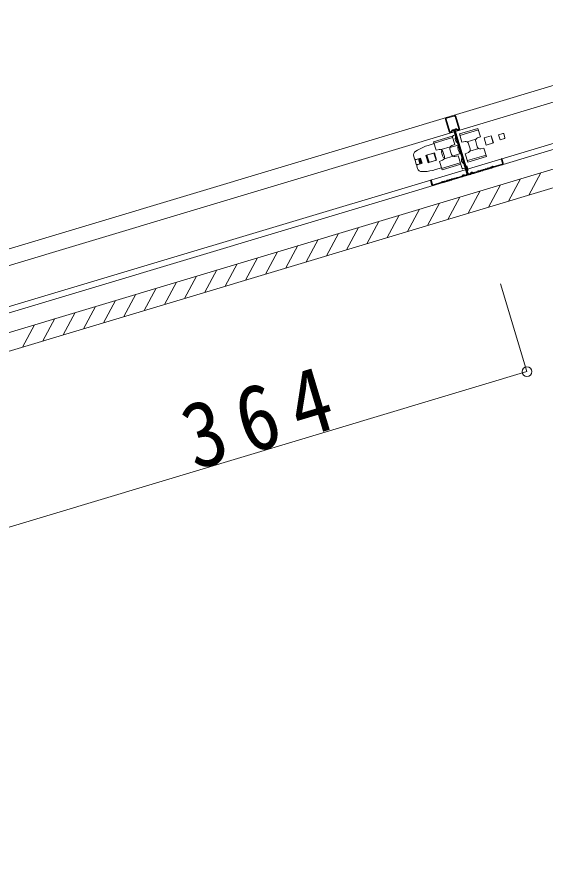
# Model space of a CAD drawing. Units: millimetres at full size, sheet at 1:20; details may follow other scales. Extents: x -4155 to 4045, y -2866 to 2834.
# Drawn here: x 2855 to 3208, y 805 to 1373 of the extents above; entities that cross this region are included whole.
import ezdxf

# ---------------------------------------------------------------- set-up
doc = ezdxf.new("R2010")
doc.units = ezdxf.units.MM
doc.header["$LTSCALE"] = 20
doc.layers.add('1-0_断面', color=7, linetype='Continuous', lineweight=9)
doc.layers.add('1-1_寸法', color=7, linetype='Continuous', lineweight=9)
doc.styles.add('ＭＳ ゴシック', font='')
doc.styles.get('ＭＳ ゴシック').set_extended_font_data('MS Gothic')

msp = doc.modelspace()

# ---------------------------------------------------------------- linework, layer by layer
at = {"layer": '1-0_断面'}
for p, q in [((3494.74, 1372.57), (-365, 212.58)), ((1542.4, 781.64), (3494.74, 1368.39)), ((3361.33, 1371.11), (2490.78, 1109.48)), ((3364.39, 1360.96), (2493.84, 1099.33)), ((-360.25, 196.77), (3494.74, 1355.34)), ((-356.79, 185.28), (3494.74, 1342.81)), ((3142.01, 1305.2), (3147.08, 1306.72)), ((3142.15, 1304.72), (3147.23, 1306.24)), ((3150.33, 1297.67), (3147.85, 1305.91)), ((3148.33, 1306.05), (3150.8, 1297.82)), ((3141.34, 1303.95), (3143.81, 1295.71)), ((3144.29, 1295.86), (3141.82, 1304.09)), ((3145.22, 1295.79), (3145.72, 1296.71)), ((3145.65, 1295.53), (3146.16, 1296.48)), ((3146.9, 1296.4), (3155.58, 1267.51)), ((3147.37, 1296.55), (3156.06, 1267.65)), ((3147.67, 1295.56), (3156.06, 1267.65)), ((3147.85, 1296.69), (3156.54, 1267.8)), ((3149.37, 1296.65), (3148.43, 1297.16)), ((3149.59, 1297.1), (3148.66, 1297.6)), ((3150.67, 1294.26), (3163.12, 1298)), ((3150.97, 1293.27), (3163.42, 1297.01)), ((3179.81, 1294.58), (3176.94, 1293.71)), ((3145.88, 1292.82), (3133.43, 1289.08)), ((3135.11, 1283.49), (3133.43, 1289.08)), ((3146.18, 1291.83), (3133.73, 1288.09)), ((3147.56, 1287.23), (3145.88, 1292.82)), ((3146.79, 1293.27), (3147.75, 1293.56)), ((3150.67, 1294.26), (3152.35, 1288.67)), ((3152.35, 1288.67), (3154.49, 1289.12)), ((3155.79, 1288.95), (3161.78, 1290.75)), ((3161.6, 1289.17), (3162.64, 1285.69)), ((3167.15, 1291.55), (3172.03, 1293.02)), ((3168.59, 1286.77), (3167.15, 1291.55)), ((3171.82, 1292.96), (3173.26, 1288.17)), ((3171.94, 1292.99), (3173.38, 1288.21)), ((3172.03, 1293.02), (3173.47, 1288.23)), ((3176.94, 1293.71), (3177.95, 1290.36)), ((3180.82, 1291.23), (3177.95, 1290.36)), ((3180.44, 1294.24), (3181.16, 1291.85)), ((3121.51, 1282.64), (3122.76, 1283.41)), ((3129.9, 1286.63), (3133.82, 1287.8)), ((3135.11, 1283.49), (3137.25, 1283.94)), ((3144.54, 1285.57), (3138.55, 1283.77)), ((3144.36, 1283.99), (3145.41, 1280.51)), ((3144.39, 1285.24), (3149.77, 1286.85)), ((3147.56, 1287.23), (3145.53, 1286.43)), ((3156.81, 1287.73), (3157.86, 1284.25)), ((3157.67, 1282.68), (3163.67, 1284.48)), ((3173.47, 1288.23), (3168.59, 1286.77)), ((3120.21, 1279.22), (3120.67, 1277.69)), ((3121.39, 1277.02), (3124.27, 1277.88)), ((3121.67, 1277.16), (3124.73, 1278.08)), ((3123.31, 1277.6), (3124.32, 1274.24)), ((3123.79, 1277.74), (3124.8, 1274.39)), ((3124.27, 1277.88), (3125.28, 1274.53)), ((3124.73, 1278.08), (3125.77, 1274.63)), ((3128.25, 1279.92), (3128.73, 1280.06)), ((3129.72, 1275.03), (3128.25, 1279.92)), ((3134, 1281.64), (3128.73, 1280.06)), ((3128.73, 1280.06), (3130.2, 1275.18)), ((3133.63, 1281.48), (3128.74, 1280.01)), ((3128.74, 1280.01), (3130.18, 1275.22)), ((3128.95, 1280.08), (3130.39, 1275.29)), ((3135.07, 1276.69), (3133.63, 1281.48)), ((3135.47, 1276.76), (3134, 1281.64)), ((3138.85, 1281.48), (3139.42, 1279.57)), ((3139.57, 1282.55), (3140.62, 1279.07)), ((3146.43, 1279.3), (3140.43, 1277.5)), ((3146.12, 1279.49), (3151.49, 1281.11)), ((3149.86, 1279.57), (3147.73, 1279.13)), ((3149.86, 1279.57), (3151.54, 1273.99)), ((3154.65, 1281.01), (3156.68, 1281.82)), ((3154.65, 1281.01), (3156.33, 1275.43)), ((3156.03, 1276.42), (3168.48, 1280.16)), ((3156.33, 1275.43), (3168.78, 1279.17)), ((3179.14, 1277.72), (3178.66, 1277.58)), ((3178.66, 1277.58), (3179.52, 1274.7)), ((3180, 1274.85), (3179.14, 1277.72)), ((3121.06, 1276.4), (3121.78, 1274)), ((3122.63, 1271.18), (3122.17, 1272.71)), ((3122.4, 1273.67), (3125.28, 1274.53)), ((3122.7, 1273.71), (3125.77, 1274.63)), ((3130.2, 1275.18), (3129.72, 1275.03)), ((3130.18, 1275.22), (3135.07, 1276.69)), ((3130.2, 1275.18), (3135.47, 1276.76)), ((3137.42, 1275.83), (3139.44, 1276.64)), ((3137.42, 1275.83), (3139.09, 1270.25)), ((3151.25, 1274.98), (3138.8, 1271.23)), ((3151.54, 1273.99), (3139.09, 1270.25)), ((3151.16, 1275.26), (3152.23, 1271.72)), ((3154.11, 1272.39), (3155.74, 1272.88)), ((3172.07, 1271.94), (3172.22, 1271.99)), ((3172.34, 1272.08), (3172.43, 1272.25)), ((3172.87, 1272.02), (3172.78, 1271.85)), ((3173.14, 1272.1), (3173.31, 1272.01)), ((3173.38, 1272.54), (3173.55, 1272.45)), ((3179.19, 1274.08), (3173.7, 1272.43)), ((3179.33, 1273.6), (3173.85, 1271.95)), ((3125.59, 1269.05), (3127.07, 1269.09)), ((3134.8, 1270.35), (3138.71, 1271.52)), ((3152.32, 1266.01), (3149.56, 1265.18)), ((3152.57, 1266.23), (3152.67, 1266.45)), ((3153.13, 1266.26), (3153.03, 1266.03)), ((3153.47, 1271.05), (3154.43, 1271.34)), ((3153.72, 1266.43), (3153.92, 1266.3)), ((3154.19, 1266.72), (3153.99, 1266.85)), ((3155.24, 1266.88), (3154.53, 1266.67)), ((3154.67, 1266.19), (3155.39, 1266.41)), ((3157.16, 1267.46), (3157.88, 1267.68)), ((3158.02, 1267.2), (3157.3, 1266.98)), ((3158.13, 1267.9), (3158.22, 1268.12)), ((3158.68, 1267.93), (3158.59, 1267.7)), ((3159.27, 1268.1), (3159.47, 1267.97)), ((3159.75, 1268.39), (3159.55, 1268.52)), ((3160.08, 1268.34), (3162.84, 1269.17)), ((3162.99, 1268.69), (3160.24, 1267.86)), ((3164.47, 1269.66), (3163.93, 1269.49)), ((3164.07, 1269.02), (3164.62, 1269.18)), ((3166.1, 1270.15), (3165.55, 1269.98)), ((3165.7, 1269.5), (3166.24, 1269.67)), ((3167.73, 1270.64), (3167.18, 1270.47)), ((3167.33, 1269.99), (3167.87, 1270.16)), ((3169.36, 1271.13), (3168.81, 1270.96)), ((3168.95, 1270.48), (3169.5, 1270.65)), ((3170.98, 1271.62), (3170.44, 1271.45)), ((3170.58, 1270.97), (3171.13, 1271.14)), ((3172.21, 1271.46), (3172.37, 1271.51)), ((3197.15, 1253.38), (3205.19, 1268.32)), ((3131.25, 1263.33), (3131.73, 1263.47)), ((3132.12, 1260.46), (3131.25, 1263.33)), ((3131.73, 1263.47), (3132.6, 1260.6)), ((3133.22, 1260.27), (3138.7, 1261.91)), ((3133.36, 1259.79), (3138.85, 1261.43)), ((3138.91, 1262.18), (3138.82, 1262.01)), ((3139.35, 1261.94), (3139.26, 1261.77)), ((3139.62, 1262.02), (3139.79, 1261.93)), ((3140.03, 1262.37), (3139.86, 1262.47)), ((3140.34, 1262.4), (3140.18, 1262.36)), ((3140.48, 1261.93), (3140.33, 1261.88)), ((3141.42, 1262.73), (3141.97, 1262.89)), ((3141.56, 1262.25), (3142.11, 1262.42)), ((3143.05, 1263.22), (3143.59, 1263.38)), ((3143.74, 1262.9), (3143.19, 1262.74)), ((3144.68, 1263.71), (3145.22, 1263.87)), ((3145.37, 1263.39), (3144.82, 1263.23)), ((3146.31, 1264.2), (3146.85, 1264.36)), ((3146.45, 1263.72), (3146.99, 1263.88)), ((3147.93, 1264.69), (3148.48, 1264.85)), ((3148.62, 1264.37), (3148.08, 1264.21)), ((3149.71, 1264.7), (3152.45, 1265.52)), ((3183.61, 1249.3), (3191.65, 1264.25)), ((3156.52, 1241.16), (3164.56, 1256.11)), ((3170.07, 1245.23), (3178.1, 1260.18)), ((3142.98, 1237.09), (3151.02, 1252.04)), ((3115.89, 1228.95), (3123.93, 1243.9)), ((3129.43, 1233.02), (3137.47, 1247.97)), ((3102.35, 1224.88), (3110.39, 1239.83)), ((3088.8, 1220.81), (3096.84, 1235.76)), ((3061.72, 1212.67), (3069.75, 1227.62)), ((3075.26, 1216.74), (3083.3, 1231.69)), ((3048.17, 1208.6), (3056.21, 1223.55)), ((3021.08, 1200.46), (3029.12, 1215.41)), ((3034.63, 1204.53), (3042.67, 1219.48)), ((3007.54, 1196.39), (3015.58, 1211.34)), ((2994, 1192.32), (3002.04, 1207.27)), ((2966.91, 1184.18), (2974.95, 1199.12)), ((2980.45, 1188.25), (2988.49, 1203.2)), ((2953.37, 1180.11), (2961.4, 1195.05)), ((2926.28, 1171.97), (2934.32, 1186.91)), ((2939.82, 1176.04), (2947.86, 1190.98)), ((2912.73, 1167.9), (2920.77, 1182.84)), ((2899.19, 1163.83), (2907.23, 1178.77)), ((2872.1, 1155.69), (2880.14, 1170.63)), ((2885.65, 1159.76), (2893.69, 1174.7)), ((2858.56, 1151.62), (2866.6, 1166.56))]:
    msp.add_line(p, q, dxfattribs=at)
for points in [[(3163.12, 1298), (3164.8, 1292.42), (3162.77, 1291.61)], [(3168.78, 1279.17), (3167.1, 1284.75), (3164.97, 1284.31)], [(3154.98, 1269.52), (3156.6, 1270.01), (3155.74, 1272.88)]]:
    msp.add_lwpolyline(points, dxfattribs=at)
for centre, radius, start, end in [((3147.37, 1305.76), 1, 16.7275, 106.7275), ((3147.37, 1305.76), 0.5, 16.7275, 106.7275), ((3142.3, 1304.24), 1, 106.7275, 196.7275), ((3142.3, 1304.24), 0.5, 106.7275, 196.7275), ((3144.77, 1296), 1, 196.7275, 331.7275), ((3144.77, 1296), 0.5, 196.7275, 334.5754), ((3146.51, 1296.29), 0.9, 16.7275, 151.7275), ((3146.51, 1296.29), 0.4, 16.7275, 151.7275), ((3148.24, 1296.8), 0.9, 61.7275, 196.7275), ((3148.24, 1296.8), 0.4, 61.7275, 196.7275), ((3149.85, 1297.53), 1, 241.7275, 16.7275), ((3149.85, 1297.53), 0.5, 238.8795, 16.7275), ((3179.96, 1294.1), 0.5, 16.7275, 106.7275), ((3147.08, 1292.31), 1, 106.7275, 196.7275), ((3150.77, 1290.81), 2.9, 153.1247, 240.3303), ((3154.89, 1287.16), 2, 16.7275, 101.7275), ((3163.51, 1289.75), 2, 111.7275, 196.7275), ((3180.68, 1291.7), 0.5, 286.7275, 16.7275), ((3138.54, 1257.9), 30, 106.7275, 121.7275), ((3137.66, 1281.98), 2, 16.7275, 101.7275), ((3140.76, 1282.06), 2, 142.5042, 196.7275), ((3146.28, 1284.57), 2, 111.7275, 196.7275), ((3155.63, 1285.48), 6.03, 166.8647, 226.5903), ((3155.94, 1283.68), 2, 291.7275, 16.7275), ((3164.56, 1286.27), 2, 196.7275, 281.7275), ((3123.08, 1280.08), 3, 121.7275, 196.7275), ((3121.44, 1277.92), 0.8, 196.7275, 286.7275), ((3141.34, 1280.14), 2, 196.7275, 250.9507), ((3138.7, 1278.5), 2, 291.7275, 16.7275), ((3147.32, 1281.09), 2, 196.7275, 281.7275), ((3154.94, 1276.92), 2.9, 153.1247, 240.3303), ((3121.54, 1276.54), 0.5, 106.7275, 196.7275), ((3122.26, 1274.15), 0.5, 196.7275, 286.7275), ((3122.93, 1272.94), 0.8, 106.7275, 196.7275), ((3153.18, 1272.01), 1, 196.7275, 286.7275), ((3170.93, 1271.81), 0.2, 286.7275, 325.6699), ((3171.67, 1271.3), 0.7, 67.785, 145.6699), ((3172.01, 1272.13), 0.2, 247.785, 286.7275), ((3172.16, 1272.18), 0.2, 286.7275, 331.7275), ((3172.16, 1272.18), 0.7, 286.7275, 331.7275), ((3173.05, 1271.92), 0.7, 61.7275, 151.7275), ((3173.05, 1271.92), 0.2, 61.7275, 151.7275), ((3173.64, 1272.62), 0.7, 241.7275, 286.7275), ((3173.64, 1272.62), 0.2, 241.7275, 286.7275), ((3179.04, 1274.56), 0.5, 286.7275, 16.7275), ((3179.04, 1274.56), 1, 286.7275, 16.7275), ((3125.5, 1272.04), 3, 196.7275, 271.7275), ((3126.16, 1299.08), 30, 271.7275, 286.7275), ((3152.21, 1266.39), 0.4, 286.7275, 336.7275), ((3152.21, 1266.39), 0.9, 286.7275, 336.7275), ((3153.5, 1266.1), 0.9, 56.7275, 156.7275), ((3153.5, 1266.1), 0.4, 56.7275, 156.7275), ((3154.41, 1267.05), 0.9, 236.7275, 286.7275), ((3154.41, 1267.05), 0.4, 236.7275, 286.7275), ((3155.1, 1267.36), 0.5, 286.7275, 16.7275), ((3155.1, 1267.36), 1, 286.7275, 16.7275), ((3157.02, 1267.94), 1, 196.7275, 286.7275), ((3157.02, 1267.94), 0.5, 196.7275, 286.7275), ((3157.76, 1268.06), 0.4, 286.7275, 336.7275), ((3157.76, 1268.06), 0.9, 286.7275, 336.7275), ((3159.05, 1267.77), 0.9, 56.7275, 156.7275), ((3159.05, 1267.77), 0.4, 56.7275, 156.7275), ((3159.97, 1268.72), 0.9, 236.7275, 286.7275), ((3159.97, 1268.72), 0.4, 236.7275, 286.7275), ((3162.79, 1269.36), 0.2, 286.7275, 325.6699), ((3163.53, 1268.85), 0.7, 67.785, 145.6699), ((3162.79, 1269.36), 0.7, 286.7275, 325.6699), ((3163.53, 1268.85), 0.2, 69.8576, 145.6699), ((3163.87, 1269.69), 0.7, 247.785, 286.7275), ((3163.87, 1269.69), 0.2, 247.785, 286.7275), ((3164.41, 1269.85), 0.2, 286.7275, 325.6699), ((3165.16, 1269.34), 0.7, 67.785, 145.6699), ((3164.41, 1269.85), 0.7, 286.7275, 325.6699), ((3165.16, 1269.34), 0.2, 69.8576, 145.6699), ((3165.5, 1270.18), 0.7, 247.785, 286.7275), ((3165.5, 1270.18), 0.2, 247.785, 286.7275), ((3166.04, 1270.34), 0.2, 286.7275, 325.6699), ((3166.78, 1269.83), 0.7, 67.785, 145.6699), ((3166.04, 1270.34), 0.7, 286.7275, 325.6699), ((3166.78, 1269.83), 0.2, 69.8576, 145.6699), ((3167.13, 1270.66), 0.7, 247.785, 286.7275), ((3167.13, 1270.66), 0.2, 247.785, 286.7275), ((3167.67, 1270.83), 0.2, 286.7275, 325.6699), ((3168.41, 1270.32), 0.7, 67.785, 145.6699), ((3167.67, 1270.83), 0.7, 286.7275, 325.6699), ((3168.41, 1270.32), 0.2, 69.8576, 145.6699), ((3168.75, 1271.15), 0.7, 247.785, 286.7275), ((3168.75, 1271.15), 0.2, 247.785, 286.7275), ((3169.3, 1271.32), 0.2, 286.7275, 325.6699), ((3170.04, 1270.81), 0.7, 67.785, 145.6699), ((3169.3, 1271.32), 0.7, 286.7275, 325.6699), ((3170.04, 1270.81), 0.2, 69.8576, 145.6699), ((3170.38, 1271.64), 0.7, 247.785, 286.7275), ((3170.38, 1271.64), 0.2, 247.785, 286.7275), ((3170.93, 1271.81), 0.7, 286.7275, 325.6699), ((3171.67, 1271.3), 0.2, 67.785, 143.5974), ((3172.01, 1272.13), 0.7, 247.785, 286.7275), ((3133.07, 1260.74), 1, 196.7275, 286.7275), ((3133.07, 1260.74), 0.5, 196.7275, 286.7275), ((3138.65, 1262.11), 0.2, 286.7275, 331.7275), ((3138.65, 1262.11), 0.7, 286.7275, 331.7275), ((3139.53, 1261.85), 0.7, 61.7275, 151.7275), ((3139.53, 1261.85), 0.2, 61.7275, 151.7275), ((3140.13, 1262.55), 0.7, 241.7275, 286.7275), ((3140.13, 1262.55), 0.2, 241.7275, 286.7275), ((3140.28, 1262.6), 0.2, 286.7275, 325.6699), ((3141.02, 1262.09), 0.7, 67.785, 145.6699), ((3140.28, 1262.6), 0.7, 286.7275, 325.6699), ((3141.02, 1262.09), 0.2, 69.8576, 145.6699), ((3141.36, 1262.92), 0.7, 247.785, 286.7275), ((3141.36, 1262.92), 0.2, 247.785, 286.7275), ((3141.91, 1263.09), 0.2, 286.7275, 325.6699), ((3142.65, 1262.58), 0.7, 67.785, 145.6699), ((3141.91, 1263.09), 0.7, 286.7275, 325.6699), ((3142.65, 1262.58), 0.2, 67.785, 143.5974), ((3142.99, 1263.41), 0.7, 247.785, 286.7275), ((3142.99, 1263.41), 0.2, 247.785, 286.7275), ((3143.54, 1263.57), 0.2, 286.7275, 325.6699), ((3144.28, 1263.07), 0.7, 67.785, 145.6699), ((3143.54, 1263.57), 0.7, 286.7275, 325.6699), ((3144.28, 1263.07), 0.2, 67.785, 143.5974), ((3144.62, 1263.9), 0.7, 247.785, 286.7275), ((3144.62, 1263.9), 0.2, 247.785, 286.7275), ((3145.16, 1264.06), 0.2, 286.7275, 325.6699), ((3145.91, 1263.56), 0.7, 67.785, 145.6699), ((3145.16, 1264.06), 0.7, 286.7275, 325.6699), ((3145.91, 1263.56), 0.2, 67.785, 143.5974), ((3146.25, 1264.39), 0.7, 247.785, 286.7275), ((3146.25, 1264.39), 0.2, 247.785, 286.7275), ((3146.79, 1264.55), 0.2, 286.7275, 325.6699), ((3147.54, 1264.05), 0.7, 67.785, 145.6699), ((3146.79, 1264.55), 0.7, 286.7275, 325.6699), ((3147.54, 1264.05), 0.2, 67.785, 143.5974), ((3147.88, 1264.88), 0.7, 247.785, 286.7275), ((3147.88, 1264.88), 0.2, 247.785, 286.7275), ((3148.42, 1265.04), 0.2, 286.7275, 325.6699), ((3149.16, 1264.54), 0.7, 67.785, 145.6699), ((3148.42, 1265.04), 0.7, 286.7275, 325.6699), ((3149.16, 1264.54), 0.2, 67.785, 143.5974), ((3149.5, 1265.37), 0.7, 247.785, 286.7275), ((3149.5, 1265.37), 0.2, 247.785, 286.7275)]:
    msp.add_arc(centre, radius, start, end, dxfattribs=at)
at = {"layer": '1-1_寸法'}
for p, q in [((3195.88, 1135.15), (3178.22, 1193.92)), ((2847.28, 1030.38), (3195.88, 1135.15))]:
    msp.add_line(p, q, dxfattribs=at)
msp.add_circle((3195.88, 1135.15), 3.19, dxfattribs=at)

# ---------------------------------------------------------------- texts
at = {"layer": '1-1_寸法', "insert": (2973.7, 1068.37), "char_height": 43.99, "attachment_point": 7, "rotation": 16.727, "style": 'ＭＳ ゴシック'}
msp.add_mtext('\\T1.37;\\W0.9;364', dxfattribs=at)

doc.saveas('drawing.dxf')
